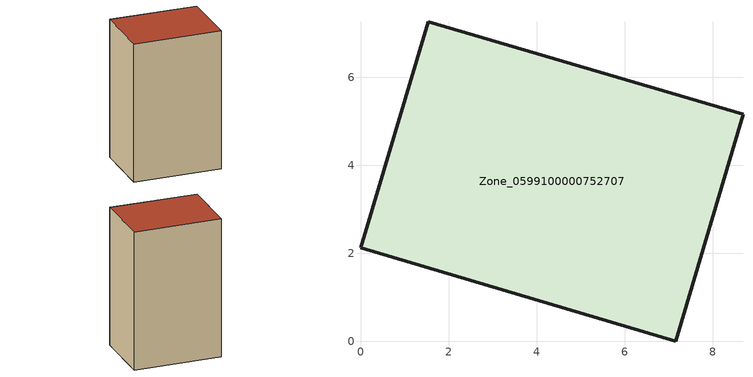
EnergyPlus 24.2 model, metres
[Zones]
Zone_0599100000752707
 floor ground (C_G): 1.54,7.27 8.69,5.16 7.17,0 0,2.13 z3.62
 wall outside (C_F): 8.69,5.16 1.54,7.27 0,2.13 7.17,0 8.69,5.16 z3.62:15.58
 roof outside (C_R): 0,2.13 7.17,0 8.69,5.16 1.54,7.27 z15.58
[BUILDING]
Pand.0599100000752707: North Axis=0; Terrain=City; Loads Convergence Tolerance Value=0.04; Temperature Convergence Tolerance Value=0.4; Solar Distribution=FullExterior; Maximum Number of Warmup Days=25; Minimum Number of Warmup Days=1
[Site:Location]
Rotterdam.The.Hague.AP_ZH_NLD Design_Conditions: Latitude=51.96; Longitude=4.45; Time Zone=1; Elevation=-4.5
[SITE:GROUNDTEMPERATURE:BUILDINGSURFACE]
18, 18, 18, 18, 18, 18, 18, 18, 18, 18, 18, 18
[MATERIAL] Thermal Absorptance=0.9; Solar Absorptance=0.7; Visible Absorptance=0.7
Name | Roughness | Thickness | Conductivity | Density | Specific Heat
G.TI.2006-2014 | MediumSmooth | 0.15 | 0.06 | 540 | 1210
F.TI.2006-2014 | Rough | 0.3 | 0.12 | 1920 | 840
R.TI.2006-2014 | MediumRough | 0.2 | 0.08 | 1500 | 1000
[CONSTRUCTION]
C_G: G.TI.2006-2014
C_F: F.TI.2006-2014
C_R: R.TI.2006-2014
[ZONE]
Zone_0599100000752707: Type=1; Multiplier=1; Ceiling Height=Autocalculate; Volume=Autocalculate; Floor Area=autocalculate; Part of Total Floor Area=Yes
[ZONEINFILTRATION:DESIGNFLOWRATE]
Infil_Zone_0599100000752707: Zone or ZoneList or Space or SpaceList=Zone_0599100000752707; Schedule=AlwaysOn; Design Flow Rate Calculation Method=Flow/Area; Flow Rate per Floor Area=0.0015; Constant Term Coefficient=1; Temperature Term Coefficient=0; Velocity Term Coefficient=0; Velocity Squared Term Coefficient=0
[HVACTEMPLATE:ZONE:IDEALLOADSAIRSYSTEM]
Zone_0599100000752707: Maximum Heating Supply Air Temperature=50; Minimum Cooling Supply Air Temperature=13; Maximum Heating Supply Air Humidity Ratio=0.0156; Minimum Cooling Supply Air Humidity Ratio=0.0077; Heating Limit=NoLimit; Cooling Limit=NoLimit; Dehumidification Control Type=ConstantSensibleHeatRatio; Cooling Sensible Heat Ratio=0.7; Dehumidification Setpoint=60; Humidification Control Type=None; Humidification Setpoint=30; Outdoor Air Method=None; Outdoor Air Flow Rate per Person=0.00944; Outdoor Air Flow Rate per Zone Floor Area=0; Outdoor Air Flow Rate per Zone=0; Demand Controlled Ventilation Type=None; Outdoor Air Economizer Type=NoEconomizer; Heat Recovery Type=None; Sensible Heat Recovery Effectiveness=0.7; Latent Heat Recovery Effectiveness=0.65
[ZONECONTROL:THERMOSTAT]
ThermostatControl_Zone_0599100000752707: Zone or ZoneList=Zone_0599100000752707; Control Type Schedule=DualSetpointControlType; Control 1=Thermostat_Zone_0599100000752707; Temperature Difference Between Cutout And Setpoint=0
[THERMOSTATSETPOINT:DUALSETPOINT]
Thermostat_Zone_0599100000752707: Heating Setpoint Temperature Schedule=HeatingSetpoint_Zone_0599100000752707; Cooling Setpoint Temperature Schedule=CoolingSetpoint_Zone_0599100000752707
[SCHEDULE:COMPACT]
HeatingSetpoint_Zone_0599100000752707: Through: 12/31, For: AllDays, Until: 24:00, 21
CoolingSetpoint_Zone_0599100000752707: Through: 12/31, For: AllDays, Until: 24:00, 24
DualSetpointControlType: Through: 12/31, For: AllDays, Until: 24:00, 4
AlwaysOn: Through: 12/31, For: AllDays, Until: 24:00, 1
